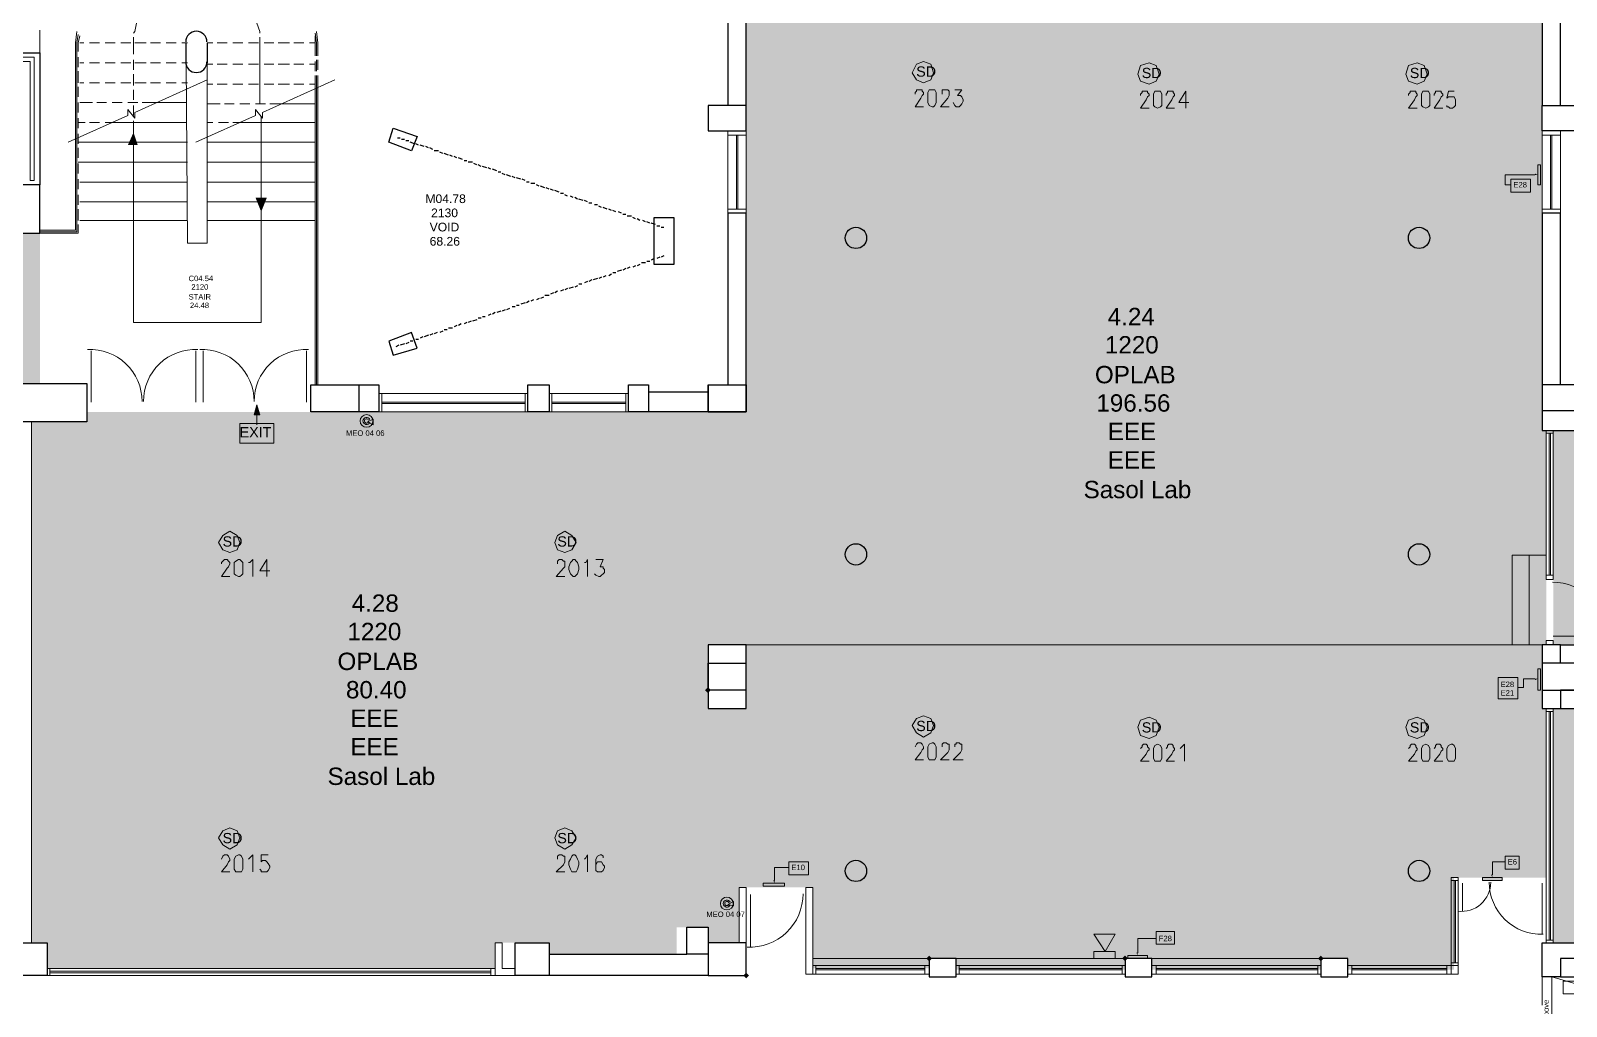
# Model space of a CAD drawing. Header units: millimetres. Extents: x -59 to 47, y 152 to 919.
# Drawn here: x 7.31 to 30.23, y 381.4 to 395.95 of the extents above; entities that cross this region are included whole.
import ezdxf

# ---------------------------------------------------------------- set-up
doc = ezdxf.new("R2010")
doc.units = ezdxf.units.MM
doc.layers.add('PDF_014404$_ps_FIRE_ACCESS', color=7, linetype='Continuous', true_color=0x37dd00)
doc.layers.add('PDF_014404$HL-TMP', color=7, linetype='Continuous', true_color=0x800000)
for name, color, linetype in [('PDF_014404$_ps_TEXTBOLD$FIRE', 2, 'Continuous'), ('PDF_014404$BL', 7, 'Continuous'), ('PDF_014404$BL-ABOVE', 7, 'Continuous'), ('PDF_014404$DR', 7, 'Continuous'), ('PDF_014404$FI', 7, 'Continuous'), ('PDF_014404$FI-DSG', 7, 'Continuous'), ('PDF_014404$PL-STAIR', 7, 'Continuous'), ('PDF_014404$REG-EGRESS', 7, 'Continuous'), ('PDF_014404$WA', 7, 'Continuous'), ('PDF_014404$WA-COL', 7, 'Continuous'), ('PDF_014404$WA-COL-RC$BEAM', 7, 'Continuous'), ('PDF_014404$WA-EXT', 7, 'Continuous'), ('PDF_014404$WN', 7, 'Continuous'), ('PDF_Text', 7, 'Continuous')]:
    doc.layers.add(name, color=color, linetype=linetype)
doc.styles.add('PDF ArialMT', font='arial.ttf')

msp = doc.modelspace()

# ---------------------------------------------------------------- hatches: boundary and pattern name
at = {"layer": 'PDF_014404$WA-COL', "transparency": 33554559}
for points in [[(17.421, 386.155), (17.399, 386.134), (17.378, 386.113), (17.399, 386.092), (17.421, 386.07), (17.442, 386.092), (17.463, 386.113), (17.442, 386.134)], [(20.723, 382.154), (20.701, 382.133), (20.68, 382.112), (20.701, 382.091), (20.723, 382.07), (20.744, 382.091), (20.765, 382.112), (20.744, 382.133)], [(23.644, 382.154), (23.623, 382.133), (23.601, 382.112), (23.623, 382.091), (23.644, 382.07), (23.665, 382.091), (23.686, 382.112), (23.665, 382.133)], [(26.565, 382.154), (26.544, 382.133), (26.522, 382.112), (26.544, 382.091), (26.565, 382.07), (26.586, 382.091), (26.607, 382.112), (26.586, 382.133)], [(17.992, 381.9), (17.971, 381.879), (17.95, 381.858), (17.971, 381.837), (17.992, 381.816), (18.013, 381.837), (18.034, 381.858), (18.013, 381.879)]]:
    msp.add_hatch(color=256, dxfattribs=at).paths.add_polyline_path(points)

# ---------------------------------------------------------------- linework, layer by layer
at = {"layer": 'PDF_014404$_ps_FIRE_ACCESS', "lineweight": 0}
for points in [[(20.638, 395.172), (20.744, 395.215), (20.786, 395.32), (20.744, 395.447), (20.638, 395.49), (20.532, 395.447), (20.469, 395.32), (20.532, 395.215)], [(24.004, 395.151), (24.109, 395.193), (24.152, 395.299), (24.109, 395.426), (24.004, 395.469), (23.877, 395.426), (23.834, 395.299), (23.877, 395.193)], [(28.004, 395.151), (28.11, 395.193), (28.152, 395.299), (28.11, 395.426), (28.004, 395.469), (27.877, 395.426), (27.835, 395.299), (27.877, 395.193)], [(10.287, 388.166), (10.393, 388.208), (10.435, 388.314), (10.393, 388.42), (10.287, 388.483), (10.181, 388.42), (10.118, 388.314), (10.181, 388.208)], [(15.283, 388.166), (15.389, 388.208), (15.452, 388.314), (15.389, 388.42), (15.283, 388.483), (15.177, 388.42), (15.135, 388.314), (15.177, 388.208)], [(20.638, 385.414), (20.744, 385.478), (20.786, 385.584), (20.744, 385.689), (20.638, 385.732), (20.532, 385.689), (20.469, 385.584), (20.532, 385.478)], [(24.004, 385.393), (24.109, 385.435), (24.152, 385.562), (24.109, 385.668), (24.004, 385.711), (23.877, 385.668), (23.834, 385.562), (23.877, 385.435)], [(28.004, 385.393), (28.11, 385.435), (28.152, 385.562), (28.11, 385.668), (28.004, 385.711), (27.877, 385.668), (27.835, 385.562), (27.877, 385.435)], [(10.287, 383.742), (10.393, 383.806), (10.435, 383.911), (10.393, 384.017), (10.287, 384.06), (10.181, 384.017), (10.118, 383.911), (10.181, 383.806)], [(15.283, 383.742), (15.389, 383.806), (15.452, 383.911), (15.389, 384.017), (15.283, 384.06), (15.177, 384.017), (15.135, 383.911), (15.177, 383.806)], [(23.496, 382.472), (23.178, 382.472), (23.347, 382.218)], [(23.178, 382.218), (23.178, 382.112), (23.496, 382.112), (23.496, 382.218)]]:
    msp.add_lwpolyline(points, close=True, dxfattribs=at)
at = {"layer": 'PDF_014404$_ps_TEXTBOLD$FIRE', "lineweight": 20}
for points in [[(20.511, 395.003), (20.511, 395.024), (20.532, 395.045), (20.532, 395.066), (20.553, 395.066), (20.596, 395.066), (20.617, 395.066), (20.617, 395.045), (20.638, 395.024), (20.638, 395.003), (20.617, 394.982), (20.596, 394.939), (20.511, 394.812), (20.638, 394.812)], [(20.913, 395.003), (20.913, 395.024), (20.913, 395.045), (20.913, 395.066), (20.934, 395.066), (20.977, 395.066), (20.998, 395.066), (21.019, 395.045), (21.019, 395.024), (21.019, 395.003), (21.019, 394.982), (20.998, 394.939), (20.892, 394.812), (21.019, 394.812)], [(21.104, 395.066), (21.209, 395.066), (21.146, 394.982), (21.188, 394.982), (21.209, 394.961), (21.231, 394.918), (21.231, 394.897), (21.209, 394.855), (21.188, 394.834), (21.167, 394.812), (21.125, 394.812), (21.104, 394.834), (21.082, 394.876)], [(23.877, 394.982), (23.877, 395.003), (23.898, 395.024), (23.898, 395.045), (23.919, 395.045), (23.961, 395.045), (23.982, 395.045), (23.982, 395.024), (24.004, 395.003), (24.004, 394.982), (23.982, 394.961), (23.961, 394.918), (23.877, 394.791), (24.004, 394.791)], [(24.258, 394.982), (24.258, 395.003), (24.279, 395.024), (24.279, 395.045), (24.3, 395.045), (24.342, 395.045), (24.363, 395.045), (24.363, 395.024), (24.385, 395.003), (24.385, 394.982), (24.363, 394.961), (24.342, 394.918), (24.258, 394.791), (24.385, 394.791)], [(24.554, 394.791), (24.554, 395.045), (24.448, 394.876), (24.596, 394.876)], [(27.877, 394.982), (27.877, 395.003), (27.898, 395.024), (27.898, 395.045), (27.919, 395.045), (27.962, 395.045), (27.983, 395.045), (27.983, 395.024), (28.004, 395.003), (28.004, 394.982), (27.983, 394.961), (27.962, 394.918), (27.877, 394.791), (28.004, 394.791)], [(28.258, 394.982), (28.258, 395.003), (28.279, 395.024), (28.279, 395.045), (28.3, 395.045), (28.343, 395.045), (28.364, 395.045), (28.364, 395.024), (28.385, 395.003), (28.385, 394.982), (28.364, 394.961), (28.343, 394.918), (28.258, 394.791), (28.385, 394.791)], [(28.554, 395.045), (28.47, 395.045), (28.449, 394.939), (28.47, 394.961), (28.491, 394.961), (28.533, 394.961), (28.554, 394.961), (28.576, 394.918), (28.576, 394.897), (28.576, 394.876), (28.576, 394.834), (28.554, 394.812), (28.533, 394.791), (28.491, 394.791), (28.47, 394.812), (28.449, 394.812), (28.449, 394.834)], [(10.16, 387.997), (10.16, 388.018), (10.181, 388.039), (10.203, 388.06), (10.245, 388.06), (10.266, 388.039), (10.287, 388.018), (10.287, 387.997), (10.266, 387.954), (10.245, 387.933), (10.16, 387.806), (10.287, 387.806)], [(10.562, 388.018), (10.584, 388.018), (10.626, 388.06), (10.626, 387.806)], [(10.838, 387.806), (10.838, 388.06), (10.732, 387.891), (10.88, 387.891)], [(15.177, 387.997), (15.177, 388.018), (15.177, 388.039), (15.198, 388.06), (15.24, 388.06), (15.262, 388.039), (15.283, 388.039), (15.283, 388.018), (15.283, 387.997), (15.283, 387.954), (15.262, 387.933), (15.156, 387.806), (15.283, 387.806)], [(15.579, 388.018), (15.6, 388.018), (15.621, 388.06), (15.621, 387.806)], [(15.748, 388.06), (15.854, 388.06), (15.812, 387.954), (15.833, 387.954), (15.854, 387.954), (15.854, 387.933), (15.875, 387.912), (15.875, 387.87), (15.854, 387.848), (15.833, 387.827), (15.812, 387.806), (15.791, 387.806), (15.748, 387.827), (15.727, 387.848)], [(20.511, 385.266), (20.532, 385.308), (20.553, 385.33), (20.596, 385.33), (20.617, 385.308), (20.638, 385.266), (20.638, 385.245), (20.617, 385.224), (20.596, 385.181), (20.511, 385.076), (20.638, 385.076)], [(20.913, 385.266), (20.913, 385.308), (20.934, 385.33), (20.977, 385.33), (20.998, 385.308), (21.019, 385.308), (21.019, 385.266), (21.019, 385.245), (21.019, 385.224), (20.998, 385.181), (20.892, 385.076), (21.019, 385.076)], [(21.104, 385.266), (21.104, 385.308), (21.125, 385.308), (21.125, 385.33), (21.167, 385.33), (21.188, 385.308), (21.209, 385.308), (21.209, 385.266), (21.209, 385.245), (21.209, 385.224), (21.188, 385.181), (21.082, 385.076), (21.231, 385.076)], [(23.877, 385.245), (23.898, 385.266), (23.898, 385.287), (23.919, 385.308), (23.961, 385.308), (23.982, 385.287), (23.982, 385.266), (24.004, 385.245), (24.004, 385.224), (23.982, 385.203), (23.961, 385.16), (23.877, 385.054), (24.004, 385.054)], [(24.258, 385.245), (24.279, 385.266), (24.279, 385.287), (24.3, 385.308), (24.342, 385.308), (24.363, 385.287), (24.363, 385.266), (24.385, 385.245), (24.385, 385.224), (24.363, 385.203), (24.342, 385.16), (24.258, 385.054), (24.385, 385.054)], [(24.469, 385.245), (24.49, 385.266), (24.533, 385.308), (24.533, 385.054)], [(27.877, 385.245), (27.898, 385.266), (27.898, 385.287), (27.919, 385.308), (27.962, 385.308), (27.983, 385.287), (27.983, 385.266), (28.004, 385.245), (28.004, 385.224), (27.983, 385.203), (27.962, 385.16), (27.877, 385.054), (28.004, 385.054)], [(28.258, 385.245), (28.279, 385.266), (28.279, 385.287), (28.3, 385.308), (28.343, 385.308), (28.364, 385.287), (28.364, 385.266), (28.385, 385.245), (28.385, 385.224), (28.364, 385.203), (28.343, 385.16), (28.258, 385.054), (28.385, 385.054)], [(10.16, 383.594), (10.181, 383.636), (10.203, 383.657), (10.245, 383.657), (10.266, 383.636), (10.287, 383.594), (10.287, 383.573), (10.266, 383.552), (10.245, 383.509), (10.16, 383.403), (10.287, 383.403)], [(10.562, 383.594), (10.584, 383.615), (10.626, 383.657), (10.626, 383.403)], [(10.859, 383.657), (10.753, 383.657), (10.753, 383.552), (10.774, 383.573), (10.816, 383.573), (10.838, 383.552), (10.859, 383.53), (10.88, 383.488), (10.88, 383.467), (10.859, 383.425), (10.838, 383.403), (10.816, 383.403), (10.774, 383.403), (10.753, 383.403), (10.753, 383.425), (10.732, 383.446)], [(15.177, 383.594), (15.177, 383.636), (15.198, 383.657), (15.24, 383.657), (15.262, 383.636), (15.283, 383.636), (15.283, 383.594), (15.283, 383.573), (15.283, 383.552), (15.262, 383.509), (15.156, 383.403), (15.283, 383.403)], [(15.579, 383.594), (15.6, 383.615), (15.621, 383.657), (15.621, 383.403)], [(15.854, 383.615), (15.854, 383.636), (15.833, 383.657), (15.812, 383.657), (15.77, 383.636), (15.748, 383.594), (15.748, 383.552), (15.748, 383.488), (15.748, 383.425), (15.77, 383.403), (15.812, 383.403), (15.833, 383.403), (15.854, 383.425), (15.875, 383.467), (15.875, 383.488), (15.854, 383.509), (15.833, 383.552), (15.812, 383.552), (15.77, 383.552), (15.748, 383.509), (15.748, 383.488)]]:
    msp.add_lwpolyline(points, dxfattribs=at)
for points in [[(20.765, 395.066), (20.723, 395.066), (20.701, 395.024), (20.701, 394.961), (20.701, 394.918), (20.701, 394.876), (20.723, 394.834), (20.765, 394.812), (20.786, 394.812), (20.807, 394.834), (20.828, 394.876), (20.828, 394.918), (20.828, 394.961), (20.828, 395.024), (20.807, 395.066), (20.786, 395.066)], [(24.131, 395.045), (24.088, 395.045), (24.067, 395.003), (24.067, 394.939), (24.067, 394.897), (24.067, 394.834), (24.088, 394.812), (24.131, 394.791), (24.173, 394.812), (24.194, 394.834), (24.194, 394.897), (24.194, 394.939), (24.194, 395.003), (24.173, 395.045)], [(28.131, 395.045), (28.089, 395.045), (28.068, 395.003), (28.068, 394.939), (28.068, 394.897), (28.068, 394.834), (28.089, 394.812), (28.131, 394.791), (28.173, 394.812), (28.195, 394.834), (28.195, 394.897), (28.195, 394.939), (28.195, 395.003), (28.173, 395.045)], [(10.414, 388.06), (10.372, 388.039), (10.351, 388.018), (10.351, 387.954), (10.351, 387.912), (10.351, 387.848), (10.372, 387.827), (10.414, 387.806), (10.435, 387.806), (10.457, 387.827), (10.478, 387.848), (10.478, 387.912), (10.478, 387.954), (10.478, 388.018), (10.457, 388.039), (10.435, 388.06)], [(15.41, 388.06), (15.389, 388.039), (15.367, 388.018), (15.346, 387.954), (15.346, 387.912), (15.367, 387.848), (15.389, 387.827), (15.41, 387.806), (15.431, 387.806), (15.452, 387.827), (15.473, 387.848), (15.494, 387.912), (15.494, 387.954), (15.473, 388.018), (15.452, 388.039), (15.431, 388.06)], [(20.765, 385.33), (20.723, 385.308), (20.701, 385.266), (20.701, 385.224), (20.701, 385.181), (20.701, 385.118), (20.723, 385.076), (20.765, 385.076), (20.786, 385.076), (20.807, 385.076), (20.828, 385.118), (20.828, 385.181), (20.828, 385.224), (20.828, 385.266), (20.807, 385.308), (20.786, 385.33)], [(24.131, 385.308), (24.088, 385.287), (24.067, 385.245), (24.067, 385.181), (24.067, 385.16), (24.067, 385.097), (24.088, 385.054), (24.131, 385.054), (24.173, 385.054), (24.194, 385.097), (24.194, 385.16), (24.194, 385.181), (24.194, 385.245), (24.173, 385.287)], [(28.131, 385.308), (28.089, 385.287), (28.068, 385.245), (28.068, 385.181), (28.068, 385.16), (28.068, 385.097), (28.089, 385.054), (28.131, 385.054), (28.173, 385.054), (28.195, 385.097), (28.195, 385.16), (28.195, 385.181), (28.195, 385.245), (28.173, 385.287)], [(28.512, 385.308), (28.47, 385.287), (28.449, 385.245), (28.449, 385.181), (28.449, 385.16), (28.449, 385.097), (28.47, 385.054), (28.512, 385.054), (28.533, 385.054), (28.554, 385.054), (28.576, 385.097), (28.576, 385.16), (28.576, 385.181), (28.576, 385.245), (28.554, 385.287), (28.533, 385.308)], [(10.414, 383.657), (10.372, 383.636), (10.351, 383.594), (10.351, 383.552), (10.351, 383.509), (10.351, 383.446), (10.372, 383.403), (10.414, 383.403), (10.435, 383.403), (10.457, 383.403), (10.478, 383.446), (10.478, 383.509), (10.478, 383.552), (10.478, 383.594), (10.457, 383.636), (10.435, 383.657)], [(15.41, 383.657), (15.389, 383.636), (15.367, 383.594), (15.346, 383.552), (15.346, 383.509), (15.367, 383.446), (15.389, 383.403), (15.41, 383.403), (15.431, 383.403), (15.452, 383.403), (15.473, 383.446), (15.494, 383.509), (15.494, 383.552), (15.473, 383.594), (15.452, 383.636), (15.431, 383.657)]]:
    msp.add_lwpolyline(points, close=True, dxfattribs=at)
at = {"layer": 'PDF_014404$BL', "lineweight": 9}
for points in [[(8.001, 395.934), (7.98, 395.765), (7.98, 392.971), (7.451, 392.971)], [(8.022, 395.892), (8.001, 395.765), (8.001, 392.95), (7.451, 392.95)], [(11.578, 395.574), (11.578, 395.765), (11.557, 395.913)], [(11.6, 395.574), (11.6, 395.765), (11.578, 395.934)], [(11.578, 395.342), (11.578, 395.511)], [(11.6, 395.511), (11.6, 395.363)], [(11.578, 395.278), (11.578, 395.088), (11.578, 390.664)], [(11.6, 395.278), (11.6, 395.109), (11.6, 390.664)], [(17.717, 394.453), (17.717, 393.225)], [(17.992, 393.225), (17.992, 394.453)], [(29.867, 394.453), (29.867, 393.225)], [(30.142, 393.225), (30.142, 394.453)], [(14.732, 390.537), (12.51, 390.537)], [(16.235, 390.537), (15.05, 390.537)], [(12.51, 390.262), (14.732, 390.262)], [(15.05, 390.262), (16.235, 390.262)], [(29.93, 389.986), (29.93, 387.764)], [(30.036, 387.764), (30.036, 389.986)], [(29.93, 385.838), (29.93, 382.345)], [(30.036, 382.345), (30.036, 385.838)], [(28.512, 383.319), (28.512, 382.006), (26.967, 382.006)], [(28.618, 382.006), (28.618, 383.319)], [(14.245, 381.964), (7.557, 381.964)], [(7.557, 381.858), (14.245, 381.858)], [(20.723, 382.006), (18.987, 382.006)], [(18.987, 381.879), (20.723, 381.879)], [(23.644, 382.006), (21.125, 382.006)], [(21.125, 381.879), (23.644, 381.879)], [(26.565, 382.006), (24.046, 382.006)], [(24.046, 381.879), (26.565, 381.879)], [(26.967, 381.879), (28.512, 381.879)]]:
    msp.add_lwpolyline(points, dxfattribs=at)
for points in [[(7.366, 395.553), (7.366, 393.712), (7.303, 393.712), (7.303, 395.49), (4.509, 395.49), (4.509, 395.553)], [(28.618, 382.006), (28.512, 382.006), (28.512, 381.879), (28.618, 381.879)]]:
    msp.add_lwpolyline(points, close=True, dxfattribs=at)
at = {"layer": 'PDF_014404$BL', "lineweight": 0}
msp.add_lwpolyline([(7.366, 395.49), (7.366, 395.553), (7.303, 395.553)], dxfattribs=at)
at = {"layer": 'PDF_014404$BL-ABOVE', "lineweight": 9}
for points in [[(7.451, 395.955), (7.451, 395.617)], [(29.867, 381.837), (29.867, 381.414)]]:
    msp.add_lwpolyline(points, dxfattribs=at)
at = {"layer": 'PDF_014404$DR', "lineweight": 0}
msp.add_lwpolyline([(11.46, 391.192, 0.429395), (10.647, 390.42, 0.429395), (9.835, 391.192)], format="xyb", dxfattribs=at)
for points in [[(8.213, 390.41), (8.213, 391.172), (8.213, 390.41)], [(9.779, 390.41), (9.779, 391.172), (9.779, 390.41)], [(9.885, 390.41), (9.885, 391.172), (9.885, 390.41)], [(11.43, 390.41), (11.43, 391.172), (11.43, 390.41)], [(30.036, 386.917), (30.841, 386.917), (30.036, 386.917)], [(28.681, 383.234), (28.681, 382.811), (28.681, 383.234)], [(29.867, 383.234), (29.867, 382.472), (29.867, 383.234)], [(18.056, 383.065), (18.056, 382.281), (18.056, 383.065)]]:
    msp.add_lwpolyline(points, dxfattribs=at)
for centre, radius, start, end in [((8.202, 390.42), 0.773, 359.9996, 92.9534), ((9.769, 390.42), 0.773, 87.0466, 180.0004), ((30.022, 386.931), 0.794, 357.0447, 90), ((28.667, 383.248), 0.434, 262.6831, 360), ((29.852, 383.248), 0.773, 180, 272.3401), ((18.045, 383.075), 0.794, 267.0451, 360)]:
    msp.add_arc(centre, radius, start, end, dxfattribs=at)
at = {"layer": 'PDF_014404$FI', "lineweight": 9}
for points in [[(12.425, 390.071), (12.34, 390.113), (12.425, 390.156)], [(17.802, 382.895), (17.717, 382.917), (17.802, 382.959)]]:
    msp.add_lwpolyline(points, close=True, dxfattribs=at)
for centre in [(12.325, 390.128), (12.325, 390.128), (17.702, 382.931), (17.702, 382.931)]:
    msp.add_circle(centre, 0.0953, dxfattribs=at)
for centre, radius, start, end in [((12.325, 390.128), 0.0529, 22.7694, 337.2306), ((12.325, 390.128), 0.0318, 22.7697, 337.2303), ((17.702, 382.931), 0.0529, 22.7694, 337.2306), ((17.702, 382.931), 0.0318, 22.7697, 337.2303)]:
    msp.add_arc(centre, radius, start, end, dxfattribs=at)
at = {"layer": 'PDF_014404$FI-DSG', "lineweight": 9}
for points in [[(29.803, 393.945), (29.803, 393.648), (29.846, 393.648), (29.846, 393.945)], [(29.401, 393.733), (29.697, 393.733), (29.697, 393.542), (29.401, 393.542)], [(29.803, 386.43), (29.803, 386.113), (29.846, 386.113), (29.846, 386.43)], [(29.211, 386.303), (29.507, 386.303), (29.507, 385.986), (29.211, 385.986)], [(29.316, 383.636), (29.528, 383.636), (29.528, 383.446), (29.316, 383.446)], [(18.627, 383.552), (18.923, 383.552), (18.923, 383.361), (18.627, 383.361)], [(18.564, 383.234), (18.246, 383.234), (18.246, 383.192), (18.564, 383.192)], [(28.978, 383.276), (29.274, 383.276), (29.274, 383.319), (28.978, 383.319)], [(24.109, 382.514), (24.385, 382.514), (24.385, 382.324), (24.109, 382.324)], [(23.982, 382.154), (23.686, 382.154), (23.686, 382.112), (23.982, 382.112)], [(30.184, 381.773), (30.46, 381.773), (30.46, 381.583), (30.184, 381.583)]]:
    msp.add_lwpolyline(points, close=True, dxfattribs=at)
for points in [[(29.761, 393.796), (29.316, 393.796), (29.316, 393.648), (29.401, 393.648)], [(29.761, 386.282), (29.592, 386.282), (29.592, 386.155), (29.507, 386.155)], [(18.415, 383.276), (18.415, 383.467), (18.542, 383.467), (18.627, 383.467)], [(29.126, 383.361), (29.126, 383.552), (29.232, 383.552), (29.316, 383.552)], [(23.834, 382.197), (23.834, 382.408), (24.025, 382.408), (24.109, 382.408)]]:
    msp.add_lwpolyline(points, dxfattribs=at)
at = {"layer": 'PDF_014404$FI-DSG', "transparency": 33554559}
for points in [[(29.846, 393.945), (29.803, 393.945), (29.846, 393.648)], [(29.803, 393.945), (29.846, 393.648), (29.803, 393.648)], [(29.761, 393.818), (29.803, 393.796), (29.761, 393.796)], [(29.846, 386.43), (29.803, 386.43), (29.846, 386.113)], [(29.803, 386.43), (29.846, 386.113), (29.803, 386.113)], [(29.761, 386.282), (29.803, 386.282), (29.761, 386.261)], [(18.564, 383.234), (18.246, 383.234), (18.564, 383.192)], [(18.246, 383.234), (18.564, 383.192), (18.246, 383.192)], [(18.415, 383.276), (18.415, 383.234), (18.394, 383.276)], [(29.274, 383.319), (28.978, 383.319), (29.274, 383.276)], [(28.978, 383.319), (29.274, 383.276), (28.978, 383.276)], [(29.126, 383.361), (29.126, 383.319), (29.105, 383.361)], [(23.982, 382.154), (23.686, 382.154), (23.982, 382.112)], [(23.686, 382.154), (23.982, 382.112), (23.686, 382.112)], [(23.834, 382.197), (23.834, 382.154), (23.813, 382.197)]]:
    msp.add_solid(points, dxfattribs=at)
at = {"layer": 'PDF_014404$HL-TMP', "lineweight": 0}
for points in [[(29.93, 386.79), (17.992, 386.79), (29.93, 386.79)], [(15.05, 382.176), (15.05, 382.176), (15.05, 382.176)]]:
    msp.add_lwpolyline(points, close=True, dxfattribs=at)
msp.add_lwpolyline([(26.565, 382.112), (18.987, 382.112), (26.565, 382.112)], dxfattribs=at)
at = {"layer": 'PDF_014404$HL-TMP', "transparency": 33554559}
for points in [[(29.867, 398.834), (17.992, 398.834), (29.867, 390.262)], [(17.992, 398.834), (29.867, 390.262), (17.992, 390.262)], [(17.421, 390.113), (7.324, 390.113), (17.421, 389.986)], [(7.324, 390.113), (17.421, 389.986), (7.324, 389.986)], [(17.421, 390.262), (8.149, 390.262), (17.421, 390.113)], [(8.149, 390.262), (17.421, 390.113), (8.149, 390.113)], [(29.867, 390.262), (17.421, 390.262), (29.867, 390.113)], [(17.421, 390.262), (29.867, 390.113), (17.421, 390.113)], [(29.867, 390.113), (17.421, 390.113), (29.867, 389.986)], [(17.421, 390.113), (29.867, 389.986), (17.421, 389.986)], [(7.324, 389.986), (17.421, 389.986), (17.421, 389.986)], [(17.421, 389.986), (17.421, 389.986), (7.324, 389.986)], [(17.421, 389.986), (7.324, 389.986), (17.421, 387.87)], [(7.324, 389.986), (17.421, 387.87), (7.324, 387.87)], [(17.421, 389.986), (29.867, 389.986), (29.867, 389.986)], [(29.867, 389.986), (29.867, 389.986), (17.421, 389.986)], [(29.93, 389.986), (17.421, 389.986), (29.93, 387.87)], [(17.421, 389.986), (29.93, 387.87), (17.421, 387.87)], [(29.93, 389.986), (29.867, 389.986), (29.867, 389.986)], [(30.438, 389.986), (34.566, 389.986), (30.036, 389.986)], [(34.566, 389.986), (30.036, 389.986), (34.566, 386.79)], [(30.036, 389.986), (34.566, 386.79), (30.036, 386.79)], [(17.421, 387.87), (7.324, 387.87), (17.421, 386.79)], [(7.324, 387.87), (17.421, 386.79), (7.324, 386.79)], [(29.93, 387.87), (17.421, 387.87), (29.93, 386.79)], [(17.421, 387.87), (29.93, 386.79), (17.421, 386.79)], [(7.324, 386.79), (17.421, 386.79), (17.421, 386.79)], [(17.421, 386.79), (17.421, 386.79), (7.324, 386.79)], [(17.421, 386.79), (7.324, 386.79), (17.421, 385.838)], [(7.324, 386.79), (17.421, 385.838), (7.324, 385.838)], [(17.421, 386.79), (17.992, 386.79), (17.992, 386.79)], [(17.421, 386.79), (17.992, 386.79), (17.992, 386.79)], [(17.992, 386.79), (17.992, 386.79), (17.421, 386.79)], [(29.93, 386.79), (29.93, 386.79), (17.992, 386.79)], [(29.867, 386.79), (17.992, 386.79), (29.867, 385.838)], [(17.992, 386.79), (29.867, 385.838), (17.992, 385.838)], [(29.867, 386.79), (29.93, 386.79), (29.93, 386.79)], [(30.036, 386.79), (30.227, 386.79), (30.227, 386.79)], [(30.227, 386.79), (30.227, 386.79), (30.036, 386.79)], [(30.227, 386.79), (30.036, 386.79), (30.438, 386.79)], [(17.421, 385.838), (7.324, 385.838), (17.421, 385.478)], [(7.324, 385.838), (17.421, 385.478), (7.324, 385.478)], [(17.421, 385.838), (17.992, 385.838), (17.992, 385.838)], [(29.93, 385.838), (17.421, 385.838), (29.93, 385.478)], [(17.421, 385.838), (29.93, 385.478), (17.421, 385.478)], [(29.93, 385.838), (29.93, 385.838), (17.992, 385.838)], [(29.93, 385.838), (17.992, 385.838), (29.867, 385.838)], [(17.992, 385.838), (29.93, 385.838), (29.93, 385.838)], [(29.93, 385.838), (29.93, 385.838), (17.992, 385.838)], [(30.438, 385.838), (34.566, 385.838), (30.036, 385.838)], [(34.566, 385.838), (30.036, 385.838), (34.566, 382.345)], [(30.036, 385.838), (34.566, 382.345), (30.036, 382.345)], [(17.421, 385.478), (7.324, 385.478), (17.421, 382.663)], [(7.324, 385.478), (17.421, 382.663), (7.324, 382.663)], [(29.93, 385.478), (17.421, 385.478), (29.93, 383.319)], [(17.421, 385.478), (29.93, 383.319), (17.421, 383.319)], [(28.554, 383.319), (17.421, 383.319), (28.554, 383.171)], [(17.421, 383.319), (28.554, 383.171), (17.421, 383.171)], [(17.886, 383.171), (17.421, 383.171), (17.886, 382.663)], [(17.421, 383.171), (17.886, 382.663), (17.421, 382.663)], [(28.554, 383.171), (18.987, 383.171), (28.554, 382.112)], [(18.987, 383.171), (28.554, 382.112), (18.987, 382.112)], [(7.324, 382.663), (17.421, 382.663), (17.421, 382.663)], [(17.421, 382.663), (17.421, 382.663), (7.324, 382.663)], [(17.421, 382.663), (7.324, 382.663), (17.421, 382.578)], [(7.324, 382.663), (17.421, 382.578), (7.324, 382.578)], [(7.324, 382.578), (16.955, 382.578), (16.955, 382.578)], [(16.955, 382.578), (16.955, 382.578), (7.324, 382.578)], [(16.955, 382.578), (7.324, 382.578), (16.955, 382.345)], [(7.324, 382.578), (16.955, 382.345), (7.324, 382.345)], [(16.955, 382.578), (17.421, 382.578), (17.421, 382.578)], [(17.421, 382.663), (17.886, 382.663), (17.886, 382.663)], [(17.886, 382.663), (17.886, 382.663), (17.421, 382.663)], [(17.886, 382.345), (17.421, 382.345), (17.421, 382.663)], [(17.421, 382.663), (17.886, 382.663), (17.886, 382.345)], [(14.245, 382.345), (14.245, 382.345), (7.324, 382.345)], [(14.245, 382.345), (7.324, 382.345), (15.05, 382.345)], [(7.324, 382.345), (14.245, 382.345), (14.245, 382.345)], [(14.245, 382.345), (14.245, 382.345), (7.324, 382.345)], [(14.245, 381.964), (7.557, 381.964), (7.557, 382.345)], [(7.557, 382.345), (14.245, 382.345), (14.245, 381.964)], [(16.955, 382.345), (15.05, 382.345), (16.955, 382.176)], [(15.05, 382.345), (16.955, 382.176), (15.05, 382.176)], [(17.886, 382.345), (17.886, 382.345), (17.421, 382.345)], [(34.566, 382.345), (30.036, 382.345), (31.603, 382.345)], [(30.036, 382.345), (34.566, 382.345), (34.566, 382.345)], [(15.05, 382.176), (16.955, 382.176), (16.955, 382.176)], [(18.987, 382.112), (26.565, 382.112), (26.565, 382.112)], [(26.565, 382.112), (26.565, 382.112), (18.987, 382.112)], [(26.565, 382.112), (18.987, 382.112), (26.967, 382.112)], [(20.723, 382.112), (20.723, 382.112), (18.987, 382.112)], [(20.723, 382.112), (18.987, 382.112), (21.125, 382.112)], [(20.723, 382.112), (18.987, 382.112), (20.723, 381.964)], [(18.987, 382.112), (20.723, 381.964), (18.987, 381.964)], [(21.125, 382.112), (26.565, 382.112), (26.565, 382.112)], [(26.565, 382.112), (26.565, 382.112), (21.125, 382.112)], [(21.125, 382.112), (26.565, 382.112), (26.565, 382.112)], [(26.565, 382.112), (26.565, 382.112), (21.125, 382.112)], [(23.644, 382.112), (23.644, 382.112), (21.125, 382.112)], [(23.644, 382.112), (21.125, 382.112), (24.046, 382.112)], [(23.644, 382.112), (21.125, 382.112), (23.644, 381.943)], [(21.125, 382.112), (23.644, 381.943), (21.125, 381.943)], [(26.565, 382.112), (24.046, 382.112), (26.565, 381.943)], [(24.046, 382.112), (26.565, 381.943), (24.046, 381.943)], [(26.967, 382.112), (28.554, 382.112), (28.554, 382.112)], [(28.554, 382.112), (28.554, 382.112), (26.967, 382.112)], [(28.554, 382.112), (26.967, 382.112), (28.554, 381.943)], [(26.967, 382.112), (28.554, 381.943), (26.967, 381.943)], [(14.245, 381.964), (14.245, 381.964), (7.557, 381.964)]]:
    msp.add_solid(points, dxfattribs=at)
at = {"layer": 'PDF_014404$HL-TMP', "color": 151, "true_color": 0x99cde0, "transparency": 33554559}
for points in [[(7.451, 392.929), (-5.186, 392.929), (7.451, 390.96)], [(-5.186, 392.929), (7.451, 390.96), (-5.186, 390.96)], [(7.451, 390.96), (-2.985, 390.96), (7.451, 390.685)], [(-2.985, 390.96), (7.451, 390.685), (-2.985, 390.685)]]:
    msp.add_solid(points, dxfattribs=at)
at = {"layer": 'PDF_014404$PL-STAIR', "lineweight": 9}
for points in [[(8.89, 396.061), (8.869, 395.934), (8.848, 395.913)], [(10.732, 395.913), (10.732, 395.934), (10.689, 396.061)], [(8.044, 395.871), (8.022, 395.765), (8.022, 395.638)], [(8.848, 395.85), (8.848, 395.765), (8.848, 395.596)], [(9.949, 395.765), (10.033, 395.765)], [(10.097, 395.765), (10.245, 395.765)], [(10.33, 395.765), (10.478, 395.765)], [(10.562, 395.765), (10.711, 395.765)], [(10.732, 394.855), (10.732, 395.765), (10.732, 395.85)], [(10.795, 395.765), (10.943, 395.765)], [(11.007, 395.765), (11.176, 395.765)], [(11.24, 395.765), (11.388, 395.765)], [(11.473, 395.765), (11.557, 395.765), (11.557, 395.871)], [(11.557, 395.765), (11.557, 395.574)], [(8.022, 395.553), (8.022, 395.405)], [(8.022, 395.342), (8.022, 395.172)], [(8.044, 395.469), (8.107, 395.469)], [(8.192, 395.469), (8.34, 395.469)], [(8.425, 395.469), (8.573, 395.469)], [(8.657, 395.469), (8.806, 395.469)], [(8.848, 395.511), (8.848, 395.363)], [(8.869, 395.469), (9.038, 395.469)], [(9.102, 395.469), (9.25, 395.469)], [(9.335, 395.469), (9.483, 395.469)], [(9.568, 395.469), (9.652, 395.469)], [(9.949, 395.447), (10.033, 395.447)], [(10.097, 395.447), (10.245, 395.447)], [(10.33, 395.447), (10.478, 395.447)], [(10.562, 395.447), (10.711, 395.447)], [(10.795, 395.447), (10.943, 395.447)], [(11.007, 395.447), (11.176, 395.447)], [(11.24, 395.447), (11.388, 395.447)], [(11.473, 395.447), (11.557, 395.447)], [(11.557, 395.49), (11.557, 395.342)], [(7.874, 394.283), (8.763, 394.685), (8.763, 394.77), (8.869, 394.643), (8.869, 394.728), (9.949, 395.215)], [(8.022, 395.109), (8.022, 394.961)], [(8.044, 395.172), (8.107, 395.172)], [(8.192, 395.172), (8.34, 395.172)], [(8.425, 395.172), (8.573, 395.172)], [(8.657, 395.172), (8.806, 395.172)], [(8.848, 395.299), (8.848, 395.13)], [(8.869, 395.172), (9.038, 395.172)], [(9.102, 395.172), (9.25, 395.172)], [(9.335, 395.172), (9.483, 395.172)], [(9.568, 395.172), (9.652, 395.172)], [(9.779, 394.283), (10.668, 394.685), (10.668, 394.77), (10.774, 394.643), (10.774, 394.728), (11.854, 395.215)], [(9.949, 395.151), (10.033, 395.151)], [(10.097, 395.151), (10.245, 395.151)], [(10.33, 395.151), (10.478, 395.151)], [(10.562, 395.151), (10.711, 395.151)], [(10.795, 395.151), (10.943, 395.151)], [(11.007, 395.151), (11.176, 395.151)], [(11.24, 395.151), (11.388, 395.151)], [(11.473, 395.151), (11.557, 395.151)], [(11.557, 395.278), (11.557, 395.088), (11.557, 390.664)], [(8.022, 394.876), (8.022, 394.728)], [(8.044, 394.876), (8.234, 394.876)], [(8.298, 394.876), (8.446, 394.876)], [(8.53, 394.876), (8.679, 394.876)], [(8.763, 394.876), (8.911, 394.876)], [(8.848, 395.066), (8.848, 394.918)], [(8.975, 394.876), (9.165, 394.876), (9.631, 394.876)], [(9.949, 394.855), (10.139, 394.855)], [(10.203, 394.855), (10.351, 394.855)], [(10.435, 394.855), (10.584, 394.855)], [(10.668, 394.855), (10.816, 394.855)], [(10.88, 394.855), (11.07, 394.855), (11.557, 394.855)], [(8.022, 394.643), (8.022, 394.495)], [(8.848, 394.834), (8.848, 394.685)], [(8.848, 394.601), (8.848, 394.431), (8.848, 393.691), (8.848, 391.595), (10.753, 391.595), (10.753, 393.246), (10.753, 393.987), (10.753, 394.664)], [(8.128, 394.58), (8.022, 394.58)], [(8.022, 394.41), (8.022, 394.262)], [(8.34, 394.58), (8.192, 394.58)], [(8.425, 394.58), (8.53, 394.58), (9.631, 394.58)], [(9.949, 394.58), (10.033, 394.58)], [(10.118, 394.58), (10.266, 394.58)], [(10.33, 394.58), (10.435, 394.58), (11.557, 394.58)], [(8.022, 394.283), (9.652, 394.283)], [(8.022, 394.199), (8.022, 394.05)], [(9.949, 394.283), (11.557, 394.283)], [(8.022, 393.987), (9.652, 393.987)], [(8.022, 393.966), (8.022, 393.818)], [(9.949, 393.987), (11.557, 393.987)], [(8.022, 393.733), (8.022, 393.585)], [(8.022, 393.5), (8.022, 393.352)], [(8.044, 393.691), (9.652, 393.691)], [(9.949, 393.691), (11.557, 393.691)], [(8.022, 393.288), (8.022, 393.119)], [(8.044, 393.394), (9.652, 393.394)], [(9.949, 393.394), (11.557, 393.394)], [(8.022, 393.056), (8.022, 392.929), (7.451, 392.929)], [(8.044, 393.119), (9.652, 393.119)], [(9.949, 393.119), (11.557, 393.119)], [(29.93, 388.124), (29.422, 388.124), (29.422, 386.79), (29.867, 386.79)], [(29.676, 388.124), (29.676, 386.79)], [(30.015, 379.995), (30.015, 381.837), (32.619, 381.075), (29.867, 379.995)]]:
    msp.add_lwpolyline(points, dxfattribs=at)
for points in [[(8.107, 395.765), (8.044, 395.765)], [(8.34, 395.765), (8.192, 395.765)], [(8.573, 395.765), (8.425, 395.765)], [(8.806, 395.765), (8.657, 395.765)], [(9.038, 395.765), (8.869, 395.765)], [(9.25, 395.765), (9.102, 395.765)], [(9.483, 395.765), (9.335, 395.765)], [(9.652, 395.765), (9.568, 395.765)]]:
    msp.add_lwpolyline(points, close=True, dxfattribs=at)
at = {"layer": 'PDF_014404$PL-STAIR', "transparency": 33554559}
for points in [[(8.763, 394.241), (8.848, 394.431), (8.911, 394.241)], [(10.838, 393.458), (10.753, 393.246), (10.668, 393.458)]]:
    msp.add_solid(points, dxfattribs=at)
at = {"layer": 'PDF_014404$REG-EGRESS', "lineweight": 18}
for points in [[(10.732, 390.219), (10.689, 390.367), (10.647, 390.219)], [(10.435, 390.092), (10.943, 390.092), (10.943, 389.796), (10.435, 389.796)]]:
    msp.add_lwpolyline(points, close=True, dxfattribs=at)
msp.add_lwpolyline([(10.689, 390.219), (10.689, 390.071)], dxfattribs=at)
at = {"layer": 'PDF_014404$REG-EGRESS', "transparency": 33554559}
msp.add_solid([(10.647, 390.219), (10.732, 390.219), (10.689, 390.367)], dxfattribs=at)
at = {"layer": 'PDF_014404$WA', "lineweight": 20}
for points in [[(9.631, 395.469), (9.652, 392.78), (9.949, 392.78), (9.949, 395.469)], [(7.324, 382.345), (7.324, 390.113)], [(30.036, 387.764), (29.93, 387.764)], [(30.036, 386.79), (30.036, 386.854), (29.93, 386.854), (29.93, 386.79)], [(17.992, 382.345), (17.992, 383.171), (17.886, 383.171), (17.886, 382.345)], [(14.542, 381.858), (14.245, 381.858), (14.245, 382.345), (14.351, 382.345), (14.351, 381.964), (14.542, 381.964)]]:
    msp.add_lwpolyline(points, dxfattribs=at)
msp.add_lwpolyline([(18.987, 381.879), (18.881, 381.879), (18.881, 383.171), (18.987, 383.171)], close=True, dxfattribs=at)
at = {"layer": 'PDF_014404$WA-COL', "lineweight": 25}
for points in [[(9.631, 395.469), (9.631, 395.765)], [(9.949, 395.765), (9.949, 395.469)], [(12.827, 394.347), (12.785, 394.347)], [(12.891, 394.326), (12.848, 394.326)], [(12.954, 394.304), (12.912, 394.304)], [(13.039, 394.262), (12.975, 394.283)], [(13.102, 394.241), (13.06, 394.262)], [(13.187, 394.22), (13.124, 394.241)], [(13.251, 394.199), (13.208, 394.22)], [(13.314, 394.177), (13.272, 394.199)], [(13.399, 394.156), (13.335, 394.156)], [(13.462, 394.114), (13.42, 394.135)], [(13.547, 394.093), (13.483, 394.114)], [(13.61, 394.072), (13.568, 394.093)], [(13.674, 394.05), (13.632, 394.072)], [(13.759, 394.029), (13.695, 394.05)], [(13.822, 394.008), (13.78, 394.008)], [(13.907, 393.987), (13.843, 393.987)], [(13.97, 393.945), (13.928, 393.966)], [(14.034, 393.923), (13.991, 393.945)], [(14.118, 393.902), (14.055, 393.923)], [(14.182, 393.881), (14.14, 393.902)], [(14.267, 393.86), (14.203, 393.881)], [(14.33, 393.839), (14.288, 393.839)], [(14.394, 393.796), (14.351, 393.818)], [(14.478, 393.775), (14.415, 393.796)], [(14.542, 393.754), (14.499, 393.775)], [(14.626, 393.733), (14.563, 393.754)], [(14.69, 393.712), (14.648, 393.733)], [(14.753, 393.691), (14.711, 393.691)], [(14.838, 393.669), (14.775, 393.669)], [(14.902, 393.627), (14.859, 393.648)], [(14.986, 393.606), (14.923, 393.627)], [(15.05, 393.585), (15.008, 393.606)], [(15.113, 393.564), (15.071, 393.585)], [(15.198, 393.542), (15.135, 393.564)], [(15.262, 393.521), (15.219, 393.521)], [(15.325, 393.479), (15.283, 393.5)], [(15.41, 393.458), (15.367, 393.479)], [(15.473, 393.437), (15.431, 393.458)], [(15.558, 393.415), (15.494, 393.437)], [(15.621, 393.394), (15.579, 393.415)], [(15.685, 393.373), (15.643, 393.373)], [(15.77, 393.352), (15.727, 393.352)], [(15.833, 393.31), (15.791, 393.331)], [(15.918, 393.288), (15.854, 393.31)], [(15.981, 393.267), (15.939, 393.288)], [(16.045, 393.246), (16.002, 393.267)], [(16.129, 393.225), (16.087, 393.246)], [(16.193, 393.204), (16.151, 393.204)], [(16.278, 393.183), (16.214, 393.183)], [(16.341, 393.14), (16.299, 393.161)], [(16.405, 393.119), (16.362, 393.14)], [(16.489, 393.098), (16.447, 393.119)], [(16.553, 393.077), (16.51, 393.098)], [(16.637, 393.056), (16.574, 393.077)], [(16.701, 393.034), (16.659, 393.034)], [(16.764, 393.013), (16.722, 393.013)], [(16.701, 392.569), (16.659, 392.548)], [(16.764, 392.59), (16.722, 392.569)], [(16.045, 392.336), (16.002, 392.336)], [(16.129, 392.378), (16.066, 392.357)], [(16.193, 392.399), (16.151, 392.378)], [(16.256, 392.421), (16.214, 392.399)], [(16.341, 392.442), (16.299, 392.421)], [(16.405, 392.463), (16.362, 392.442)], [(16.489, 392.484), (16.426, 392.484)], [(16.553, 392.505), (16.51, 392.505)], [(16.616, 392.548), (16.574, 392.526)], [(15.325, 392.103), (15.283, 392.082)], [(15.41, 392.124), (15.346, 392.103)], [(15.473, 392.145), (15.431, 392.124)], [(15.537, 392.167), (15.494, 392.167)], [(15.621, 392.209), (15.579, 392.188)], [(15.685, 392.23), (15.643, 392.209)], [(15.77, 392.251), (15.706, 392.23)], [(15.833, 392.272), (15.791, 392.251)], [(15.897, 392.294), (15.854, 392.272)], [(15.981, 392.315), (15.939, 392.294)], [(14.69, 391.891), (14.626, 391.87)], [(14.753, 391.913), (14.711, 391.891)], [(14.817, 391.934), (14.775, 391.913)], [(14.902, 391.955), (14.859, 391.934)], [(14.965, 391.976), (14.923, 391.955)], [(15.05, 391.997), (14.986, 391.997)], [(15.113, 392.04), (15.071, 392.018)], [(15.177, 392.061), (15.135, 392.04)], [(15.262, 392.082), (15.219, 392.061)], [(14.034, 391.659), (13.991, 391.659)], [(14.097, 391.68), (14.055, 391.68)], [(14.182, 391.722), (14.14, 391.701)], [(14.245, 391.743), (14.203, 391.722)], [(14.33, 391.764), (14.267, 391.743)], [(14.394, 391.786), (14.351, 391.764)], [(14.457, 391.807), (14.415, 391.786)], [(14.542, 391.828), (14.499, 391.828)], [(14.605, 391.849), (14.563, 391.849)], [(13.314, 391.426), (13.272, 391.405)], [(13.378, 391.447), (13.335, 391.426)], [(13.462, 391.468), (13.42, 391.447)], [(13.526, 391.489), (13.483, 391.489)], [(13.61, 391.51), (13.547, 391.51)], [(13.674, 391.553), (13.632, 391.532)], [(13.737, 391.574), (13.695, 391.553)], [(13.822, 391.595), (13.78, 391.574)], [(13.886, 391.616), (13.843, 391.595)], [(13.97, 391.637), (13.907, 391.616)], [(12.806, 391.256), (12.764, 391.235)], [(12.891, 391.278), (12.827, 391.256)], [(12.954, 391.299), (12.912, 391.278)], [(13.018, 391.32), (12.975, 391.32)], [(13.102, 391.341), (13.06, 391.341)], [(13.166, 391.383), (13.124, 391.362)], [(13.251, 391.405), (13.187, 391.383)], [(17.421, 390.664), (17.992, 390.664), (17.992, 390.262), (17.421, 390.262), (17.421, 390.664), (17.421, 390.262), (17.992, 390.262), (17.992, 390.664)], [(29.867, 390.283), (29.867, 389.986), (30.438, 389.986), (30.438, 390.664), (29.867, 390.664), (29.867, 390.283), (30.438, 390.283)], [(30.142, 386.79), (29.867, 386.79), (29.867, 386.515)], [(17.992, 386.113), (17.421, 386.113), (17.421, 386.515), (17.992, 386.515)], [(29.867, 386.113), (29.867, 385.838), (30.142, 385.838)], [(30.438, 382.112), (30.142, 382.112), (30.142, 381.837), (30.438, 381.837), (30.438, 382.112), (30.142, 382.112)]]:
    msp.add_lwpolyline(points, dxfattribs=at)
for points in [[(17.992, 394.834), (17.421, 394.834), (17.421, 394.453), (17.992, 394.453)], [(29.867, 394.834), (30.438, 394.834), (30.438, 394.453), (29.867, 394.453)], [(12.721, 394.495), (13.081, 394.368), (12.997, 394.156), (12.658, 394.283)], [(7.133, 392.929), (7.451, 392.929), (7.451, 393.648), (7.133, 393.648)], [(12.721, 391.108), (13.081, 391.214), (12.997, 391.447), (12.658, 391.32)], [(6.943, 390.113), (6.943, 390.685), (8.149, 390.685), (8.149, 390.113)], [(12.213, 390.664), (12.51, 390.664), (12.51, 390.262), (12.213, 390.262)], [(14.732, 390.664), (15.05, 390.664), (15.05, 390.262), (14.732, 390.262)], [(16.532, 390.262), (16.235, 390.262), (16.235, 390.664), (16.532, 390.664)], [(17.992, 385.838), (17.992, 386.79), (17.421, 386.79), (17.421, 385.838)], [(30.438, 386.515), (30.142, 386.515), (30.142, 386.79), (30.438, 386.79)], [(30.438, 386.113), (30.438, 386.515), (29.867, 386.515), (29.867, 386.113)], [(30.438, 386.113), (30.142, 386.113), (30.142, 385.838), (30.438, 385.838)], [(17.421, 382.176), (17.103, 382.176), (17.103, 382.578), (17.421, 382.578)], [(7.557, 381.858), (7.049, 381.858), (7.049, 382.345), (7.557, 382.345)], [(15.05, 381.858), (14.542, 381.858), (14.542, 382.345), (15.05, 382.345), (15.05, 382.176)], [(17.992, 381.858), (17.992, 382.345), (17.421, 382.345), (17.421, 381.858)], [(20.723, 382.112), (20.723, 381.837), (21.125, 381.837), (21.125, 382.112)], [(23.644, 382.112), (23.644, 381.837), (24.046, 381.837), (24.046, 382.112)], [(26.565, 382.112), (26.565, 381.837), (26.967, 381.837), (26.967, 382.112)]]:
    msp.add_lwpolyline(points, close=True, dxfattribs=at)
for centre in [(19.628, 392.858), (28.032, 392.858), (19.628, 388.138), (28.032, 388.138), (19.628, 383.418), (28.032, 383.418)]:
    msp.add_circle(centre, 0.159, dxfattribs=at)
for centre, start, end in [((9.785, 395.78), 0, 180), ((9.785, 395.483), 180, 360)]:
    msp.add_arc(centre, 0.159, start, end, dxfattribs=at)
at = {"layer": 'PDF_014404$WA-COL-RC$BEAM', "lineweight": 25}
msp.add_lwpolyline([(16.913, 393.161), (16.913, 392.463), (16.616, 392.463), (16.616, 393.161)], close=True, dxfattribs=at)
at = {"layer": 'PDF_014404$WA-EXT', "lineweight": 25}
for points in [[(17.992, 394.834), (17.992, 396.125), (17.717, 396.125), (17.717, 394.834)], [(30.142, 394.834), (30.142, 396.125), (29.867, 396.125), (29.867, 394.834)], [(-5.165, 395.617), (7.451, 395.617), (7.451, 393.648)], [(17.992, 390.664), (17.992, 393.225), (17.717, 393.225), (17.717, 390.664)], [(30.142, 390.664), (30.142, 393.225), (29.867, 393.225), (29.867, 390.664)], [(12.213, 390.262), (11.494, 390.262), (11.494, 390.664), (12.213, 390.664)], [(17.421, 390.558), (16.532, 390.558)], [(17.421, 390.262), (16.532, 390.262)], [(30.142, 381.837), (29.867, 381.837), (29.867, 382.345), (31.603, 382.345), (31.603, 382.07), (33.211, 382.07), (33.211, 381.837), (31.497, 381.837), (31.497, 382.176), (30.523, 382.176), (30.523, 381.837), (30.438, 381.837)], [(15.05, 382.176), (17.103, 382.176)], [(17.421, 381.858), (15.05, 381.858)]]:
    msp.add_lwpolyline(points, dxfattribs=at)
at = {"layer": 'PDF_014404$WN', "lineweight": 0}
for points in [[(17.992, 394.453), (17.717, 394.453)], [(17.992, 394.389), (17.717, 394.389)], [(17.844, 393.288), (17.844, 394.389)], [(17.865, 393.288), (17.865, 394.389)], [(30.142, 394.453), (29.867, 394.453)], [(30.142, 394.389), (29.867, 394.389)], [(29.994, 393.288), (29.994, 394.389)], [(30.015, 393.288), (30.015, 394.389)], [(17.717, 393.288), (17.992, 393.288)], [(29.867, 393.288), (30.142, 393.288)], [(17.717, 393.225), (17.992, 393.225)], [(29.867, 393.225), (30.142, 393.225)], [(12.51, 390.537), (12.51, 390.262)], [(12.552, 390.537), (12.552, 390.262)], [(14.69, 390.262), (14.69, 390.537)], [(14.732, 390.262), (14.732, 390.537)], [(15.05, 390.537), (15.05, 390.262)], [(15.092, 390.537), (15.092, 390.262)], [(16.193, 390.262), (16.193, 390.537)], [(16.235, 390.262), (16.235, 390.537)], [(12.552, 390.41), (14.69, 390.41)], [(12.552, 390.389), (14.69, 390.389)], [(15.092, 390.41), (16.193, 390.41)], [(15.092, 390.389), (16.193, 390.389)], [(30.036, 389.986), (29.93, 389.986)], [(30.036, 389.944), (29.93, 389.944)], [(29.973, 387.827), (29.973, 389.944)], [(29.994, 387.827), (29.994, 389.944)], [(29.93, 387.827), (30.036, 387.827)], [(29.93, 387.764), (30.036, 387.764)], [(30.036, 385.838), (29.93, 385.838)], [(30.036, 385.795), (29.93, 385.795)], [(29.973, 382.387), (29.973, 385.795)], [(29.994, 382.387), (29.994, 385.795)], [(28.618, 383.319), (28.512, 383.319)], [(28.618, 383.276), (28.512, 383.276)], [(28.554, 382.049), (28.554, 383.276)], [(28.576, 382.049), (28.576, 383.276)], [(29.93, 382.387), (30.036, 382.387)], [(29.93, 382.345), (30.036, 382.345)], [(28.512, 382.049), (28.618, 382.049)], [(7.557, 381.964), (7.557, 381.858)], [(7.599, 381.964), (7.599, 381.858)], [(7.599, 381.922), (14.182, 381.922)], [(7.599, 381.9), (14.182, 381.9)], [(14.182, 381.858), (14.182, 381.964)], [(14.245, 381.858), (14.245, 381.964)], [(18.987, 382.006), (18.987, 381.879)], [(19.029, 382.006), (19.029, 381.879)], [(19.029, 381.964), (20.659, 381.964)], [(19.029, 381.943), (20.659, 381.943)], [(20.659, 381.879), (20.659, 382.006)], [(20.723, 381.879), (20.723, 382.006)], [(21.125, 382.006), (21.125, 381.879)], [(21.167, 382.006), (21.167, 381.879)], [(21.167, 381.964), (23.601, 381.964)], [(21.167, 381.943), (23.601, 381.943)], [(23.601, 381.879), (23.601, 382.006)], [(23.644, 381.879), (23.644, 382.006)], [(24.046, 382.006), (24.046, 381.879)], [(24.109, 382.006), (24.109, 381.879)], [(24.109, 381.964), (26.522, 381.964)], [(24.109, 381.943), (26.522, 381.943)], [(26.522, 381.879), (26.522, 382.006)], [(26.565, 381.879), (26.565, 382.006)], [(26.967, 382.006), (26.967, 381.879)], [(27.03, 382.006), (27.03, 381.879)], [(27.03, 381.964), (28.449, 381.964)], [(27.03, 381.943), (28.449, 381.943)], [(28.449, 381.879), (28.449, 382.006)], [(28.512, 381.879), (28.512, 382.006), (28.618, 382.006)]]:
    msp.add_lwpolyline(points, dxfattribs=at)

# ---------------------------------------------------------------- texts
at = {"layer": 'PDF_Text', "color": 2, "char_height": 0.1528, "attachment_point": 4, "style": 'PDF ArialMT'}
for insert in [(20.528, 395.337), (23.894, 395.316), (27.894, 395.316), (10.177, 388.33), (15.172, 388.33), (20.528, 385.578), (23.894, 385.557), (27.894, 385.557), (10.177, 383.906), (15.172, 383.906)]:
    msp.add_mtext('SD', dxfattribs=dict(at, insert=insert))
at = {"layer": 'PDF_Text', "attachment_point": 4, "style": 'PDF ArialMT'}
for s, insert, char_height in [('M04.78', (13.204, 393.441), 0.1294), ('E28', (29.44, 393.65), 0.0815), ('2130', (13.288, 393.23), 0.1294), ('VOID', (13.267, 393.018), 0.1294), ('68.26', (13.267, 392.806), 0.1294), ('C04.54', (9.669, 392.253), 0.0815), ('2120', (9.711, 392.126), 0.0815), ('STAIR', (9.669, 391.978), 0.0815), ('24.48', (9.69, 391.851), 0.0815), ('4.24', (23.386, 391.685), 0.2588), ('1220', (23.343, 391.262), 0.2588), ('OPLAB', (23.195, 390.817), 0.2588), ('196.56', (23.216, 390.394), 0.2588), ('EXIT', (10.431, 389.96), 0.1528), ('EEE', (23.386, 389.971), 0.2588), ('MEO 04 06', (12.018, 389.946), 0.0815), ('EEE', (23.386, 389.547), 0.2588), ('Sasol Lab', (23.026, 389.103), 0.2588), ('4.28', (12.103, 387.409), 0.2588), ('1220', (12.04, 386.986), 0.2588), ('OPLAB', (11.891, 386.541), 0.2588), ('80.40', (12.018, 386.118), 0.2588), ('E28', (29.249, 386.199), 0.0815), ('E21', (29.249, 386.072), 0.0815), ('EEE', (12.082, 385.695), 0.2588), ('EEE', (12.082, 385.271), 0.2588), ('Sasol Lab', (11.743, 384.827), 0.2588), ('E10', (18.665, 383.469), 0.0815), ('E6', (29.355, 383.553), 0.0815), ('MEO 04 07', (17.395, 382.77), 0.0815), ('F28', (24.148, 382.41), 0.0815)]:
    msp.add_mtext(s, dxfattribs=dict(at, insert=insert, char_height=char_height))
at = {"layer": 'PDF_Text', "insert": (29.928, 380.295), "char_height": 0.08149, "attachment_point": 4, "rotation": 90, "style": 'PDF ArialMT'}
msp.add_mtext('Line of Bulkhead Above', dxfattribs=at)

doc.saveas('drawing.dxf')
